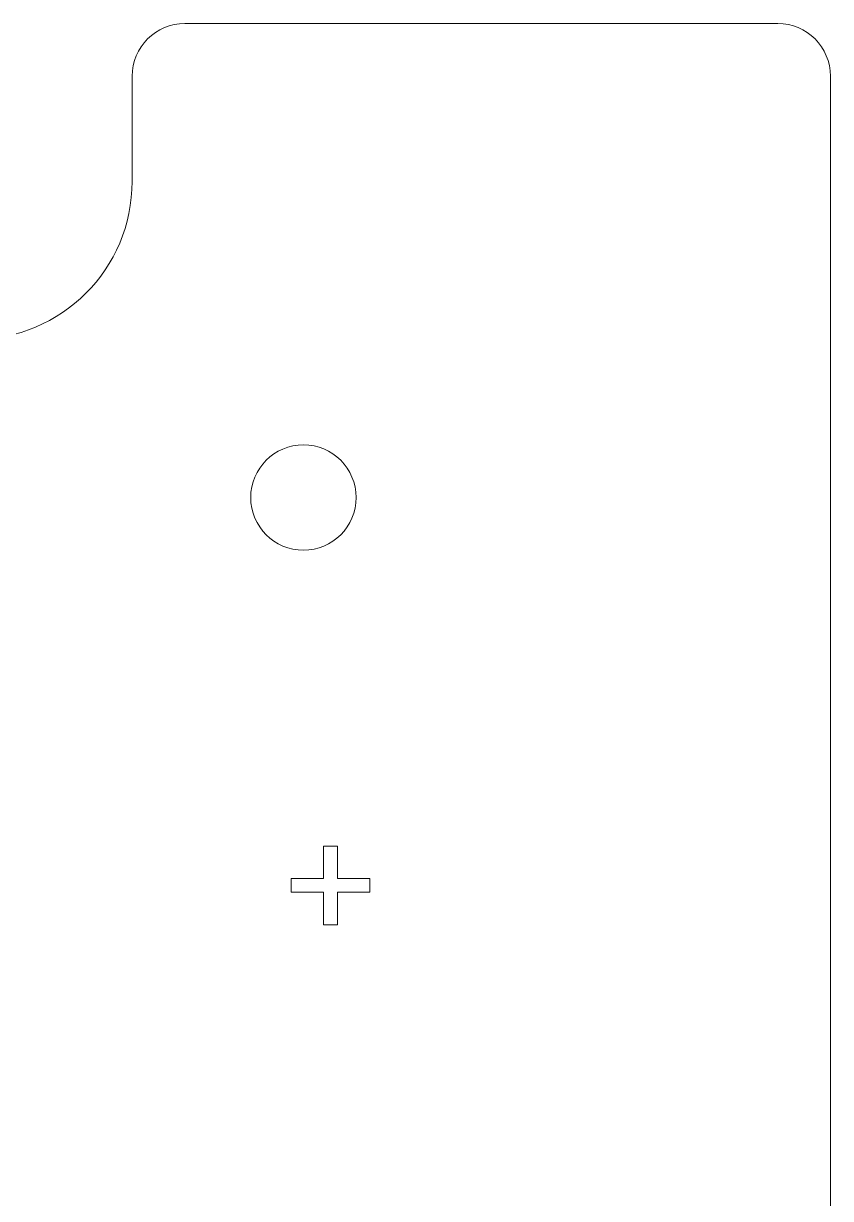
# Model space of a CAD drawing. Header units: millimetres. Extents: x -31 to 34, y -119 to 119.
# Drawn here: x 3.8 to 34.42, y -91.82 to -47.21 of the extents above; entities that cross this region are included whole.
import ezdxf

# ---------------------------------------------------------------- set-up
doc = ezdxf.new("R2010")
doc.units = ezdxf.units.MM
doc.header["$MEASUREMENT"] = 0
doc.layers.add('Layer 1', color=7, linetype='Continuous')

msp = doc.modelspace()

# ---------------------------------------------------------------- linework, layer by layer
at = {"layer": 'Layer 1', "color": 250, "lineweight": 9}
for points, knots in [([(32.4211, -47.2063), (32.4211, -47.2063), (9.9211, -47.2063), (9.9211, -47.2063), (9.9211, -47.2063), (8.8211, -47.2063), (7.9211, -48.1063), (7.9211, -49.2063), (7.9211, -49.2063), (7.9211, -49.2063), (7.9211, -53.2063), (7.9211, -53.2063), (7.9211, -53.2063), (7.9211, -56.5201), (5.2348, -59.2063), (1.9211, -59.2063), (1.9211, -59.2063), (-1.3926, -59.2063), (-4.0789, -56.5201), (-4.0789, -53.2063), (-4.0789, -53.2063), (-4.0789, -53.2063), (-4.0789, -49.2034), (-4.0789, -49.2034), (-4.0789, -49.2034), (-4.0789, -48.1393), (-4.9211, -47.2624), (-5.9718, -47.2063), (-5.9718, -47.2063), (-5.9718, -47.2063), (-28.5789, -47.2063), (-28.5789, -47.2063), (-28.5789, -47.2063), (-29.6789, -47.2063), (-30.5789, -48.1063), (-30.5789, -49.2063), (-30.5789, -49.2063), (-30.5789, -49.2063), (-30.5789, -117.014), (-30.5789, -117.014), (-30.5789, -117.014), (-30.519, -118.0596), (-29.6463, -118.8967), (-28.5868, -118.8991), (-28.5868, -118.8991), (-28.5868, -118.8991), (-5.5182, -115.3422), (-5.5182, -115.3422), (-5.5182, -115.3422), (-4.6157, -115.0229), (-4.1485, -114.39), (-4.0795, -113.4263), (-4.0795, -113.4263), (-4.0795, -113.4263), (-4.0795, -108.2209), (-4.0795, -108.2209), (-4.0795, -108.2209), (-4.0795, -104.9071), (-1.3926, -102.2299), (1.9211, -102.2299), (1.9211, -102.2299), (5.2348, -102.2299), (7.9211, -104.9161), (7.9211, -108.2299), (7.9211, -108.2299), (7.9211, -108.2299), (7.9211, -110.9821), (7.9211, -110.9821), (7.9211, -110.9821), (7.9211, -112.0689), (8.7998, -112.9604), (9.8818, -112.9816), (9.8818, -112.9816), (9.8818, -112.9816), (32.7761, -109.4594), (32.7761, -109.4594), (32.7761, -109.4594), (33.8403, -109.1427), (34.396, -108.4894), (34.4211, -107.4851), (34.4211, -107.4851), (34.4211, -107.4851), (34.4211, -49.2063), (34.4211, -49.2063), (34.4211, -49.2063), (34.4211, -48.1063), (33.5211, -47.2063), (32.4211, -47.2063)], [0, 0, 0, 0, 0.0434783, 0.0434783, 0.0434783, 0.0434783, 0.0869565, 0.0869565, 0.0869565, 0.0869565, 0.1304348, 0.1304348, 0.1304348, 0.1304348, 0.173913, 0.173913, 0.173913, 0.173913, 0.2173913, 0.2173913, 0.2173913, 0.2173913, 0.2608696, 0.2608696, 0.2608696, 0.2608696, 0.3043478, 0.3043478, 0.3043478, 0.3043478, 0.3478261, 0.3478261, 0.3478261, 0.3478261, 0.3913043, 0.3913043, 0.3913043, 0.3913043, 0.4347826, 0.4347826, 0.4347826, 0.4347826, 0.4782609, 0.4782609, 0.4782609, 0.4782609, 0.5217391, 0.5217391, 0.5217391, 0.5217391, 0.5652174, 0.5652174, 0.5652174, 0.5652174, 0.6086957, 0.6086957, 0.6086957, 0.6086957, 0.6521739, 0.6521739, 0.6521739, 0.6521739, 0.6956522, 0.6956522, 0.6956522, 0.6956522, 0.7391304, 0.7391304, 0.7391304, 0.7391304, 0.7826087, 0.7826087, 0.7826087, 0.7826087, 0.826087, 0.826087, 0.826087, 0.826087, 0.8695652, 0.8695652, 0.8695652, 0.8695652, 0.9130435, 0.9130435, 0.9130435, 0.9130435, 1, 1, 1, 1]), ([(14.4211, -63.206), (15.5255, -63.206), (16.421, -64.1023), (16.421, -65.2067), (16.421, -65.2067), (16.4212, -66.3105), (15.5254, -67.2066), (14.421, -67.2066), (14.421, -67.2066), (13.3168, -67.2057), (12.4211, -66.311), (12.4211, -65.2067), (12.4211, -65.2067), (12.4213, -64.1013), (13.3167, -63.2068), (14.4211, -63.206)], [0, 0, 0, 0, 0.2, 0.2, 0.2, 0.2, 0.4, 0.4, 0.4, 0.4, 0.6, 0.6, 0.6, 0.6, 1, 1, 1, 1])]:
    msp.add_open_spline(points, degree=3, knots=knots, dxfattribs=at)
at = {"layer": 'Layer 1', "color": 240, "lineweight": 9}
msp.add_open_spline([(15.7094, -81.4377), (15.7094, -81.4377), (15.7094, -80.1969), (15.7094, -80.1969), (15.7094, -80.1969), (15.7094, -80.1969), (16.9405, -80.1969), (16.9405, -80.1969), (16.9405, -80.1969), (16.9405, -80.1969), (16.9405, -79.6786), (16.9405, -79.6786), (16.9405, -79.6786), (16.9405, -79.6786), (15.7094, -79.6786), (15.7094, -79.6786), (15.7094, -79.6786), (15.7094, -79.6786), (15.7094, -78.4475), (15.7094, -78.4475), (15.7094, -78.4475), (15.7094, -78.4475), (15.1845, -78.4475), (15.1845, -78.4475), (15.1845, -78.4475), (15.1845, -78.4475), (15.1845, -79.6786), (15.1845, -79.6786), (15.1845, -79.6786), (15.1845, -79.6786), (13.9538, -79.6786), (13.9538, -79.6786), (13.9538, -79.6786), (13.9538, -79.6786), (13.9538, -80.1969), (13.9538, -80.1969), (13.9538, -80.1969), (13.9538, -80.1969), (15.1845, -80.1969), (15.1845, -80.1969), (15.1845, -80.1969), (15.1845, -80.1969), (15.1845, -81.4377), (15.1845, -81.4377), (15.1845, -81.4377), (15.1845, -81.4377), (15.7094, -81.4377), (15.7094, -81.4377)], degree=3, knots=[0, 0, 0, 0, 0.0769231, 0.0769231, 0.0769231, 0.0769231, 0.1538462, 0.1538462, 0.1538462, 0.1538462, 0.2307692, 0.2307692, 0.2307692, 0.2307692, 0.3076923, 0.3076923, 0.3076923, 0.3076923, 0.3846154, 0.3846154, 0.3846154, 0.3846154, 0.4615385, 0.4615385, 0.4615385, 0.4615385, 0.5384615, 0.5384615, 0.5384615, 0.5384615, 0.6153846, 0.6153846, 0.6153846, 0.6153846, 0.6923077, 0.6923077, 0.6923077, 0.6923077, 0.7692308, 0.7692308, 0.7692308, 0.7692308, 0.8461538, 0.8461538, 0.8461538, 0.8461538, 1, 1, 1, 1], dxfattribs=at)

doc.saveas('drawing.dxf')
